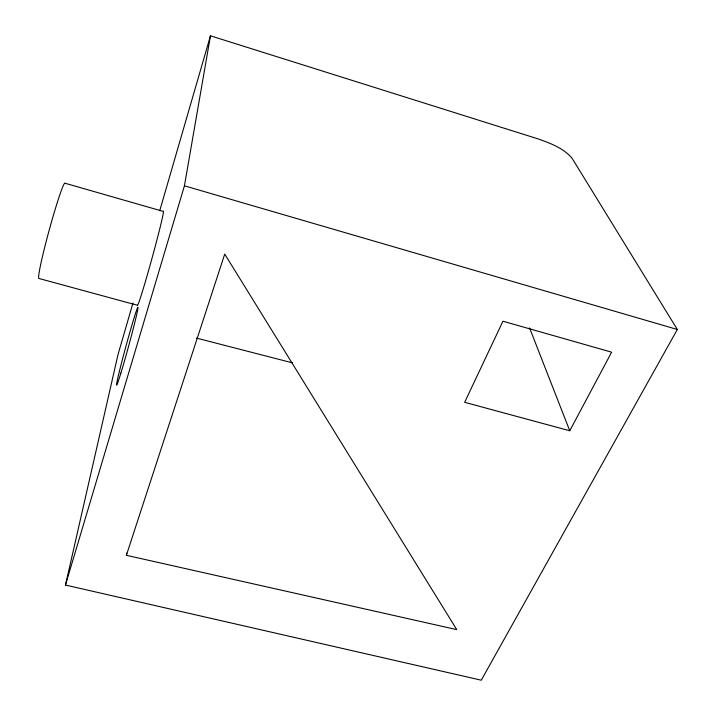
<?xml version="1.0" encoding="UTF-8"?>
<svg xmlns="http://www.w3.org/2000/svg" width="716" height="716" viewBox="0 0 716 716"><rect width="100%" height="100%" fill="white"/><g stroke="black" fill="none" stroke-linecap="round" stroke-linejoin="round"><path stroke-width="1.07" d="M126.374 555.303L224.726 254.082L456.763 629.624L126.374 555.303L126.741 553.101M65.46 585.053L184.433 185.82L210.468 35.8L538.575 139.056C550.577 143.397 563.617 148.158 572.03 158.209L677.327 329.485L481.268 680.2L65.46 585.053L118.015 354.554L132.961 303.038M159.731 210.746L210.468 35.8M569.757 430.772L611.634 352.183L502.945 321.215L464.657 402.311L569.757 430.772L529.572 327.937M196.408 338.077L292.629 362.896M184.433 185.82L677.327 329.485M137.526 305.293L38.861 278.452A49.502 2.783 -74.7 0 1 50.013 227.178A49.502 2.783 -74.7 0 1 65.156 183.269L163.194 211.39A48.804 1.513 -74.6 0 1 152.66 255.898A48.804 1.513 -74.6 0 1 137.526 305.293M120.897 373.054A40.203 1.271 -74.7 0 0 137.946 308.265A40.203 1.271 -74.7 0 0 123.313 356.049A40.203 1.271 -74.7 0 0 120.897 373.054"/></g></svg>
